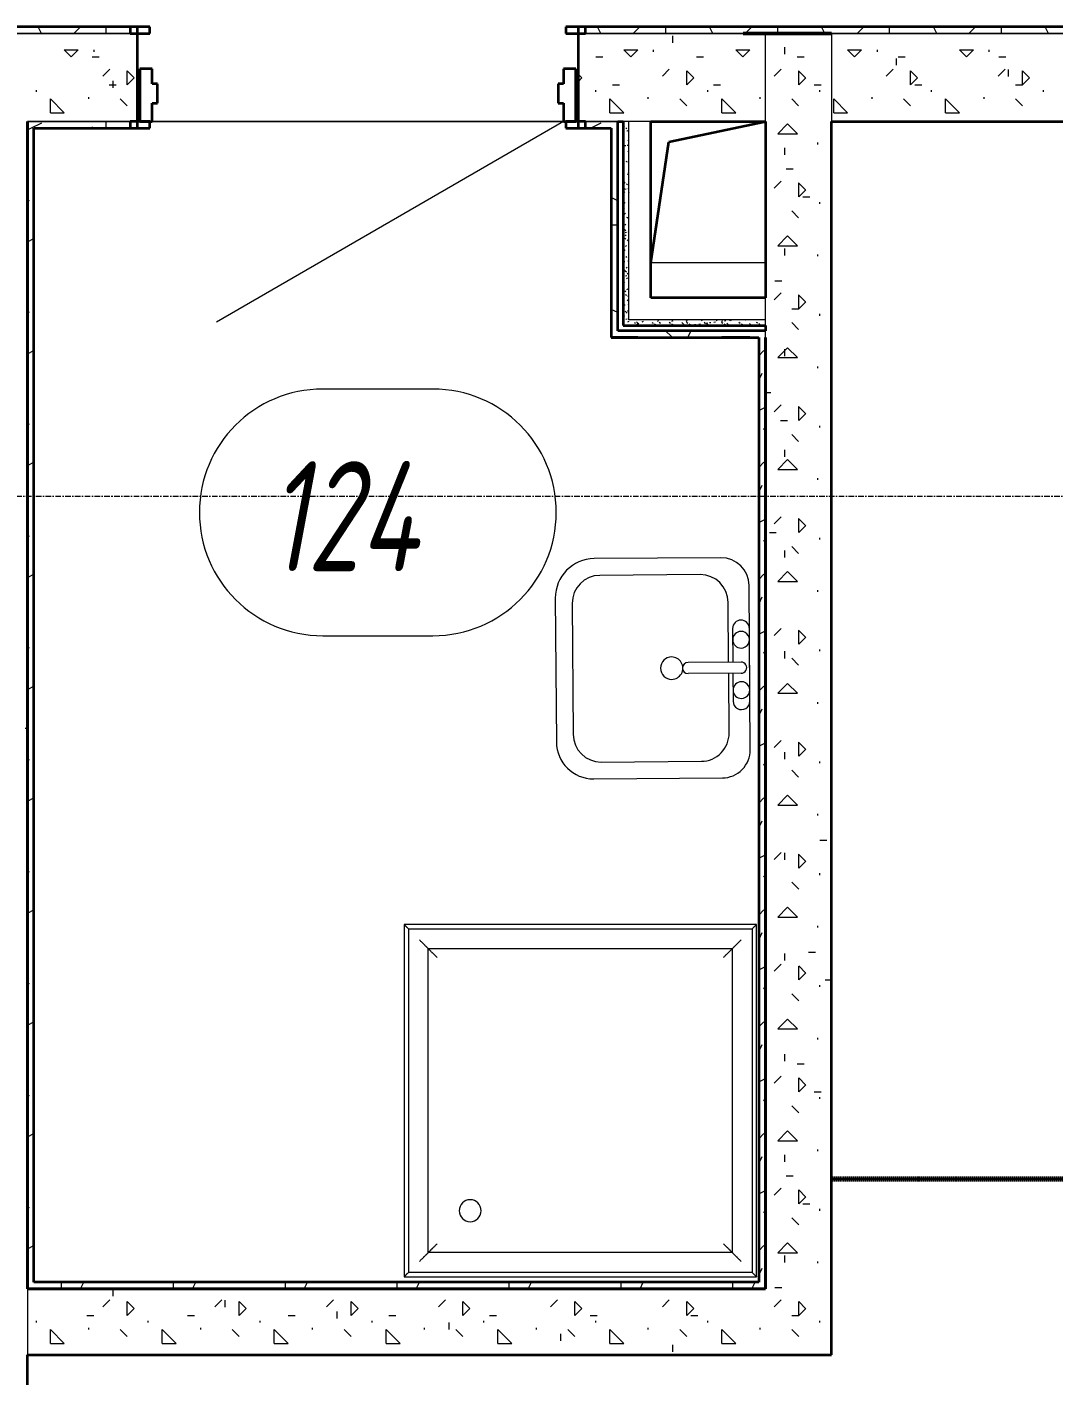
# Model space of a CAD drawing. Header units: millimetres. Extents: x -4948 to 42228, y -4856 to 69378.
# Drawn here: x 2233 to 4562, y 23297 to 26357 of the extents above; entities that cross this region are included whole.
import ezdxf

# ---------------------------------------------------------------- set-up
doc = ezdxf.new("R2010")
doc.units = ezdxf.units.MM
doc.linetypes.add('Линия сетки', pattern=[22.225, 12.7, -3.175, 3.175, -3.175])
doc.linetypes.add('Штрих 3 х 1_5 мм', pattern=[4.5, 3, -1.5])
for name, color, linetype, lineweight in [('A-AREA', 32, 'Continuous', 9), ('A-AREA-IDEN', 2, 'Continuous', 30), ('A-DETL', 90, 'Continuous', 9), ('A-DOOR', 31, 'Continuous', 13), ('A-DOOR-FRAM', 31, 'Continuous', 13), ('A-FLOR', 192, 'Continuous', 13), ('A-WALL', 113, 'Continuous', 13), ('A-WALL-PATT', 111, 'Continuous', 13), ('I-WALL', 2, 'Continuous', 13), ('P-SANR-FIXT', 6, 'Continuous', 9), ('S-GRID', 1, 'Continuous', 30)]:
    doc.layers.add(name, color=color, linetype=linetype, lineweight=lineweight)
doc.styles.add('ISOCPEUR_B_I', font='', dxfattribs={"width": 0.7, "height": 250})
doc.styles.get('ISOCPEUR_B_I').set_extended_font_data('ISOCPEUR', italic=True, bold=True)

# ---------------------------------------------------------------- blocks, each defined once
blk = doc.blocks.new('27ELB-RD-AR-0000-BIM_rvt-1-1 этаж отм_ _0_000 лотки')
at = {"layer": 'A-AREA', "color": 252, "linetype": 'Штрих 3 х 1_5 мм', "lineweight": 70}
blk.add_line((4058.9, 23742.1), (9708.9, 23742.1), dxfattribs=at)
blk.add_line((4058.9, 23742.1), (9708.9, 23742.1), dxfattribs=at)
at = {"layer": 'A-AREA-IDEN', "color": 252, "lineweight": 9}
for p, q in [((3154.3, 25535.1), (2904.3, 25535.1)), ((2904.3, 24975.1), (3154.3, 24975.1))]:
    blk.add_line(p, q, dxfattribs=at)
for centre, start, end in [((2904.3, 25255.1), 90, 270), ((3154.3, 25255.1), 270, 90)]:
    blk.add_arc(centre, 280, start, end, dxfattribs=at)
at = {"layer": 'A-DETL', "color": 252, "lineweight": 50}
blk.add_line((3858.9, 26342.1), (4058.9, 26342.1), dxfattribs=at)
at = {"layer": 'A-DETL', "color": 252, "lineweight": 35}
for p, q in [((3689.5, 26096.4), (3908.9, 26142.1)), ((3649.3, 25821.7), (3689.5, 26096.4)), ((4058.9, 23742.1), (9708.9, 23742.1))]:
    blk.add_line(p, q, dxfattribs=at)
at = {"layer": 'A-DOOR', "color": 252, "lineweight": 35}
for p, q in [((2511.9, 26142.1), (2466.9, 26142.1)), ((2466.9, 26142.1), (2466.9, 26127.1)), ((2511.9, 26127.1), (2511.9, 26142.1)), ((3500.9, 26142.1), (3455.9, 26142.1)), ((3455.9, 26142.1), (3455.9, 26127.1)), ((3500.9, 26127.1), (3500.9, 26142.1)), ((2466.9, 26127.1), (2511.9, 26127.1)), ((3455.9, 26127.1), (3500.9, 26127.1))]:
    blk.add_line(p, q, dxfattribs=at)
at = {"layer": 'A-DOOR', "color": 252, "lineweight": 18}
blk.add_line((3450.9, 26142.1), (2662.8, 25687.1), dxfattribs=at)
at = {"layer": 'A-DOOR-FRAM', "color": 252, "lineweight": 35}
for p, q in [((2511.9, 26357.1), (2466.9, 26357.1)), ((2466.9, 26357.1), (2466.9, 26342.1)), ((2511.9, 26342.1), (2511.9, 26357.1)), ((3455.9, 26357.1), (3455.9, 26342.1)), ((3500.9, 26357.1), (3455.9, 26357.1)), ((3500.9, 26342.1), (3500.9, 26357.1)), ((2466.9, 26342.1), (2511.9, 26342.1)), ((3455.9, 26342.1), (3500.9, 26342.1)), ((2516.9, 26262.1), (2488.9, 26262.1)), ((2488.9, 26262.1), (2488.9, 26142.1)), ((2516.9, 26228.1), (2516.9, 26262.1)), ((3478.9, 26262.1), (3450.9, 26262.1)), ((3450.9, 26262.1), (3450.9, 26228.1)), ((3478.9, 26142.1), (3478.9, 26262.1)), ((2528.9, 26228.1), (2516.9, 26228.1)), ((2528.9, 26184.1), (2528.9, 26228.1)), ((3450.9, 26228.1), (3438.9, 26228.1)), ((3438.9, 26228.1), (3438.9, 26184.1)), ((2516.9, 26142.1), (2516.9, 26184.1)), ((2516.9, 26184.1), (2528.9, 26184.1)), ((3438.9, 26184.1), (3450.9, 26184.1)), ((3450.9, 26184.1), (3450.9, 26142.1)), ((2488.9, 26142.1), (2516.9, 26142.1)), ((3450.9, 26142.1), (3478.9, 26142.1))]:
    blk.add_line(p, q, dxfattribs=at)
at = {"layer": 'A-FLOR', "color": 252, "lineweight": 9}
for p, q in [((3450.9, 26142.1), (2516.9, 26142.1)), ((2516.9, 26142.1), (3450.9, 26142.1))]:
    blk.add_line(p, q, dxfattribs=at)
at = {"layer": 'A-WALL', "color": 252, "lineweight": 9}
for p, q in [((2233.9, 26342.1), (1898.9, 26342.1)), ((1898.9, 26342.1), (2233.9, 26342.1)), ((2233.9, 26342.1), (2483.9, 26342.1)), ((2483.9, 26342.1), (2233.9, 26342.1)), ((3483.9, 26342.1), (3908.9, 26342.1)), ((3908.9, 26342.1), (3483.9, 26342.1)), ((3908.9, 26142.1), (3908.9, 26342.1)), ((4058.9, 26342.1), (7508.9, 26342.1)), ((7508.9, 26342.1), (4058.9, 26342.1)), ((4058.9, 26342.1), (4058.9, 26142.1)), ((2483.9, 26142.1), (2233.9, 26142.1)), ((2233.9, 26142.1), (2483.9, 26142.1)), ((3573.9, 26142.1), (3483.9, 26142.1)), ((3483.9, 26142.1), (3573.9, 26142.1)), ((3598.9, 26142.1), (3586.4, 26142.1)), ((3598.9, 25742.1), (3598.9, 26142.1)), ((3648.9, 26142.1), (3598.9, 26142.1)), ((3598.9, 25692.1), (3598.9, 25742.1)), ((3908.9, 25692.1), (3908.9, 25742.1)), ((3908.9, 25692.1), (3598.9, 25692.1)), ((3908.9, 25679.6), (3908.9, 25692.1)), ((3908.9, 25652.1), (3908.9, 25667.1)), ((2233.9, 23492.1), (2233.9, 23342.1))]:
    blk.add_line(p, q, dxfattribs=at)
at = {"layer": 'A-WALL-PATT', "color": 252, "linetype": 'Continuous', "lineweight": 9}
for p, q in [((2265.8, 26342.1), (2258.3, 26357.1)), ((2339.1, 26342.1), (2354.1, 26357.1)), ((2413, 26342.1), (2413, 26357.1)), ((3535.8, 26342.1), (3528.3, 26357.1)), ((3609.1, 26342.1), (3624.1, 26357.1)), ((3683, 26342.1), (3683, 26357.1)), ((3789.8, 26342.1), (3782.3, 26357.1)), ((3863.1, 26342.1), (3878.1, 26357.1)), ((3937, 26342.1), (3937, 26357.1)), ((4043.8, 26342.1), (4036.3, 26357.1)), ((4117.1, 26342.1), (4132.1, 26357.1)), ((4191, 26342.1), (4191, 26357.1)), ((4297.8, 26342.1), (4290.3, 26357.1)), ((4371.1, 26342.1), (4386.1, 26357.1)), ((4445, 26342.1), (4445, 26357.1)), ((4551.8, 26342.1), (4544.3, 26357.1)), ((3698.9, 26320.8), (3698.9, 26336.6)), ((2317.7, 26304.9), (2349.5, 26304.9)), ((2333.6, 26289.1), (2317.7, 26304.9)), ((2333.6, 26289), (2349.5, 26304.9)), ((2385.2, 26300.9), (2385.2, 26304.9)), ((3587.7, 26304.9), (3619.5, 26304.9)), ((3603.5, 26289.1), (3587.7, 26304.9)), ((3603.6, 26289), (3619.5, 26304.9)), ((3655.2, 26300.9), (3655.2, 26304.9)), ((3841.7, 26304.9), (3873.5, 26304.9)), ((3857.5, 26289.1), (3841.7, 26304.9)), ((3857.6, 26289), (3873.5, 26304.9)), ((3909.2, 26300.9), (3909.2, 26304.9)), ((3952.9, 26295.3), (3952.9, 26311.2)), ((4095.7, 26304.9), (4127.5, 26304.9)), ((4111.5, 26289.1), (4095.7, 26304.9)), ((4111.6, 26289), (4127.5, 26304.9)), ((4163.2, 26300.9), (4163.2, 26304.9)), ((4349.7, 26304.9), (4381.5, 26304.9)), ((4365.5, 26289.1), (4349.7, 26304.9)), ((4365.6, 26289), (4381.5, 26304.9)), ((4417.2, 26300.9), (4417.2, 26304.9)), ((2381.2, 26289), (2397.1, 26289)), ((2405.1, 26245.3), (2420.9, 26261.2)), ((3524.2, 26289), (3540.1, 26289)), ((3675.1, 26245.3), (3690.9, 26261.2)), ((3752.8, 26289), (3768.7, 26289)), ((3929.1, 26245.3), (3944.9, 26261.2)), ((3981.5, 26289), (3997.3, 26289)), ((4183.1, 26245.3), (4198.9, 26261.2)), ((4206.9, 26270), (4206.9, 26285.8)), ((4210.1, 26289), (4225.9, 26289)), ((4437.1, 26245.3), (4452.9, 26261.2)), ((4438.7, 26289), (4454.5, 26289)), ((4460.9, 26244.5), (4460.9, 26260.4)), ((2428.9, 26219.2), (2428.9, 26235)), ((2476.4, 26241.4), (2460.6, 26257.3)), ((2460.6, 26225.5), (2460.6, 26257.2)), ((2460.6, 26225.5), (2476.5, 26241.4)), ((3492.4, 26241.4), (3483.9, 26250)), ((3483.9, 26232.7), (3492.5, 26241.4)), ((3746.4, 26241.4), (3730.5, 26257.3)), ((3730.6, 26225.5), (3730.6, 26257.2)), ((3730.6, 26225.5), (3746.5, 26241.4)), ((4000.4, 26241.4), (3984.5, 26257.3)), ((3984.6, 26225.5), (3984.6, 26257.2)), ((3984.6, 26225.5), (4000.5, 26241.4)), ((4254.4, 26241.4), (4238.5, 26257.3)), ((4238.6, 26225.5), (4238.6, 26257.2)), ((4238.6, 26225.5), (4254.5, 26241.4)), ((4508.4, 26241.4), (4492.5, 26257.3)), ((4492.6, 26225.5), (4492.6, 26257.2)), ((4492.6, 26225.5), (4508.5, 26241.4)), ((2254.3, 26209.6), (2254.3, 26213.6)), ((2419.3, 26225.5), (2435.2, 26225.5)), ((3524.2, 26209.6), (3524.2, 26213.6)), ((3562.3, 26225.5), (3578.2, 26225.5)), ((3778.3, 26209.6), (3778.3, 26213.6)), ((3790.9, 26225.5), (3806.8, 26225.5)), ((4019.6, 26225.5), (4035.4, 26225.5)), ((4032.3, 26209.6), (4032.3, 26213.6)), ((4248.1, 26225.5), (4264, 26225.5)), ((4286.3, 26209.6), (4286.3, 26213.6)), ((4476.7, 26225.5), (4492.6, 26225.5)), ((4540.3, 26209.6), (4540.3, 26213.6)), ((2286, 26162), (2286, 26193.8)), ((2317.7, 26162), (2286, 26193.7)), ((2373.3, 26193.8), (2373.3, 26197.7)), ((2460.6, 26177.9), (2444.7, 26193.8)), ((3556, 26162), (3556, 26193.8)), ((3587.7, 26162), (3556, 26193.7)), ((3643.3, 26193.8), (3643.3, 26197.7)), ((3730.5, 26177.9), (3714.7, 26193.8)), ((3810, 26162), (3810, 26193.8)), ((3841.7, 26162), (3810, 26193.7)), ((3897.3, 26193.8), (3897.3, 26197.7)), ((3984.5, 26177.9), (3968.7, 26193.8)), ((4064, 26162), (4064, 26193.8)), ((4095.7, 26162), (4064, 26193.7)), ((4151.3, 26193.8), (4151.3, 26197.7)), ((4238.5, 26177.9), (4222.7, 26193.8)), ((4318, 26162), (4318, 26193.8)), ((4349.7, 26162), (4318, 26193.7)), ((4405.3, 26193.8), (4405.3, 26197.7)), ((4492.5, 26177.9), (4476.7, 26193.8)), ((2241.7, 26127.1), (2266.5, 26139.5)), ((2286, 26162), (2317.7, 26162)), ((2413, 26127.1), (2413, 26142.1)), ((3511.7, 26127.1), (3536.5, 26139.5)), ((3556, 26162), (3587.7, 26162)), ((3810, 26162), (3841.7, 26162)), ((3937, 26114.4), (3959.4, 26136.8)), ((3981.9, 26114.4), (3959.4, 26136.8)), ((4064, 26162), (4095.7, 26162)), ((4318, 26162), (4349.7, 26162)), ((2233.9, 26123.2), (2241.7, 26127.1)), ((2378.1, 26127.1), (2381.7, 26130.7)), ((3586.4, 26120.4), (3587.2, 26120.5)), ((3586.6, 26131.9), (3589.5, 26130.1)), ((3592, 26128.4), (3594.8, 26126.6)), ((3594.2, 26121.4), (3597.5, 26121.8)), ((3595.7, 26122.1), (3598.1, 26119.9)), ((3598.1, 26119.9), (3598.1, 26119.9)), ((3598.1, 26119.9), (3598.9, 26119.2)), ((3937, 26114.4), (3981.9, 26114.4)), ((3586.4, 26084.5), (3588.4, 26082.7)), ((3586.4, 26080.6), (3586.8, 26081)), ((3588.5, 26087.8), (3591.9, 26088.2)), ((3595.5, 26088.7), (3598.9, 26089.1)), ((3596.9, 26100.1), (3598.9, 26098.8)), ((3952.9, 26066.7), (3952.9, 26082.6)), ((4028.3, 26090.6), (4028.3, 26094.5)), ((2233.9, 26060.4), (2235.2, 26060.4)), ((3586.4, 26055.6), (3587.6, 26056.5)), ((3586.4, 26054.6), (3586.7, 26054.6)), ((3592.2, 26052.5), (3595.1, 26050.7)), ((3597, 26074.8), (3598.9, 26073.1)), ((3909.2, 26046.9), (3909.2, 26050.9)), ((3586.4, 26038.4), (3587.3, 26037.5)), ((3586.4, 26030.5), (3588.4, 26032.1)), ((3586.4, 26021.7), (3588.1, 26021.9)), ((3595.1, 26022.9), (3598.4, 26023.3)), ((3597.5, 26028.2), (3598.9, 26027)), ((3956.1, 26035), (3971.9, 26035)), ((3586.4, 25992.3), (3587.7, 25991.1)), ((3586.6, 26005.5), (3589.2, 26007.6)), ((3587.7, 25991.1), (3587.7, 25991.1)), ((3587.7, 25991.1), (3590.1, 25988.8)), ((3588.1, 26004.6), (3590.9, 26002.8)), ((3589.5, 25989.2), (3592.8, 25989.7)), ((3593.5, 26001.2), (3596.3, 25999.4)), ((3596.5, 25990.2), (3598.9, 25990.5)), ((3929.1, 25991.3), (3944.9, 26007.2)), ((4000.4, 25987.4), (3984.5, 26003.3)), ((3984.6, 25971.5), (3984.6, 26003.2)), ((3984.6, 25971.5), (4000.5, 25987.4)), ((2233.9, 25956.1), (2238.2, 25964.8)), ((3573.9, 25962.5), (3558.9, 25970)), ((3586.4, 25955.9), (3587.7, 25956.1)), ((3587.4, 25981.1), (3590, 25983.1)), ((3588.2, 25956.6), (3590.8, 25958.6)), ((3598.4, 25972.8), (3598.9, 25972.5)), ((3598.7, 25981), (3598.9, 25980.8)), ((3994.1, 25971.5), (4010, 25971.5)), ((4032.3, 25955.6), (4032.3, 25959.6)), ((3586.4, 25923.1), (3589, 25923.4)), ((3586.6, 25946), (3589, 25943.7)), ((3589, 25932.1), (3591.6, 25934.2)), ((3593.7, 25925.2), (3596.5, 25923.4)), ((3596, 25924.3), (3598.9, 25924.7)), ((3984.5, 25923.9), (3968.7, 25939.8)), ((3558.9, 25908), (3573.9, 25908)), ((3586.4, 25904.6), (3587.5, 25903.9)), ((3587.1, 25899.4), (3589.4, 25897.2)), ((3589.4, 25897.2), (3589.4, 25897.2)), ((3589.4, 25897.2), (3591.9, 25895)), ((3589.8, 25907.7), (3592.4, 25909.7)), ((2233.9, 25869.2), (2248.9, 25876.7)), ((3589.6, 25877.3), (3592.4, 25875.5)), ((3590.4, 25890.7), (3593.7, 25891.2)), ((3590.6, 25883.2), (3593.2, 25885.2)), ((3594.9, 25873.9), (3597.8, 25872.1)), ((3597.4, 25891.6), (3598.9, 25891.8)), ((3937, 25860.4), (3959.4, 25882.8)), ((3981.9, 25860.4), (3959.4, 25882.8)), ((3586.4, 25857.3), (3588.6, 25857.6)), ((3588.3, 25852.1), (3590.8, 25849.8)), ((3591.4, 25858.7), (3594, 25860.8)), ((3592.2, 25834.3), (3594.8, 25836.3)), ((3937, 25860.4), (3981.9, 25860.4)), ((3952.9, 25838.1), (3952.9, 25854)), ((4028.3, 25836.6), (4028.3, 25840.5)), ((2233.9, 25806.4), (2235.2, 25806.4)), ((3586.4, 25828.8), (3587.8, 25827.9)), ((3586.7, 25824.5), (3590, 25824.9)), ((3588.8, 25805.5), (3591.1, 25803.4)), ((3591.1, 25803.4), (3591.1, 25803.4)), ((3591.1, 25803.4), (3593.6, 25801.1)), ((3593, 25809.8), (3595.6, 25811.8)), ((3597, 25825.8), (3598.9, 25826.1)), ((3586.4, 25778.3), (3589, 25776.6)), ((3591.4, 25792.2), (3594.7, 25792.6)), ((3593.8, 25785.3), (3596.4, 25787.4)), ((3595.2, 25797.9), (3598, 25796.1)), ((3598.4, 25793.1), (3598.9, 25793.2)), ((3909.2, 25792.9), (3909.2, 25796.9)), ((3930.6, 25781), (3946.5, 25781)), ((3586.4, 25758.7), (3589.5, 25759.1)), ((3590, 25758.3), (3592.5, 25756)), ((3591.1, 25750), (3593.9, 25748.2)), ((3594.6, 25760.8), (3597.2, 25762.9)), ((3596.4, 25746.6), (3598.9, 25745)), ((3929.1, 25737.3), (3944.9, 25753.2)), ((4000.4, 25733.4), (3984.5, 25749.3)), ((3984.6, 25717.5), (3984.6, 25749.2)), ((2233.9, 25702.1), (2238.2, 25710.8)), ((3573.9, 25708.5), (3558.9, 25716)), ((3587.6, 25725.9), (3590.9, 25726.4)), ((3590.5, 25711.7), (3592.9, 25709.5)), ((3592.9, 25709.5), (3592.9, 25709.5)), ((3592.9, 25709.5), (3595.4, 25707.3)), ((3595.4, 25736.4), (3598, 25738.4)), ((3596.2, 25711.9), (3598.8, 25713.9)), ((3597.9, 25727.3), (3598.9, 25727.4)), ((3968.8, 25717.5), (3984.6, 25717.5)), ((3984.6, 25717.5), (4000.5, 25733.4)), ((3586.4, 25702.4), (3589.2, 25700.6)), ((3592.3, 25693.7), (3595.6, 25694.1)), ((3597, 25687.4), (3599.6, 25689.5)), ((3611.6, 25686.4), (3614.4, 25684.6)), ((3616.6, 25687.8), (3618.9, 25685.7)), ((3616.9, 25683), (3619.8, 25681.2)), ((3618.9, 25685.7), (3618.9, 25685.7)), ((3618.9, 25685.7), (3621.4, 25683.4)), ((3629.5, 25687.3), (3632.1, 25689.3)), ((3651.1, 25686.5), (3654, 25684.7)), ((3656.5, 25683.1), (3659.3, 25681.3)), ((3663.8, 25688.5), (3666.4, 25690.5)), ((3668.1, 25686.7), (3670.6, 25684.4)), ((3690.7, 25686.6), (3693.5, 25684.8)), ((3696, 25683.1), (3698.9, 25681.3)), ((3697, 25688.9), (3699.7, 25691)), ((3719, 25686.3), (3721.3, 25684.1)), ((3721.3, 25684.1), (3721.3, 25684.1)), ((3721.3, 25684.1), (3723.8, 25681.8)), ((3729.5, 25688.8), (3732.1, 25690.8)), ((3730.2, 25686.6), (3733.1, 25684.8)), ((3735.6, 25683.2), (3738.4, 25681.4)), ((3740.8, 25680.3), (3744.1, 25680.8)), ((3747.8, 25681.3), (3751.1, 25681.7)), ((3758.1, 25682.6), (3761.4, 25683.1)), ((3763.8, 25690), (3766.4, 25692.1)), ((3769.8, 25686.7), (3772.6, 25684.9)), ((3770.5, 25685.1), (3773, 25682.9)), ((3774.9, 25684.8), (3778.3, 25685.3)), ((3775.1, 25683.3), (3778, 25681.5)), ((3781.9, 25685.8), (3785.3, 25686.2)), ((3792.3, 25687.1), (3795.6, 25687.6)), ((3797, 25690.4), (3799.2, 25692.1)), ((3809.1, 25689.3), (3812.5, 25689.8)), ((3809.3, 25686.8), (3812.2, 25685)), ((3814.7, 25683.4), (3817.5, 25681.6)), ((3815.6, 25679.6), (3816.9, 25680.6)), ((3816.1, 25690.3), (3819.5, 25690.7)), ((3821.3, 25684.7), (3823.7, 25682.6)), ((3823.7, 25682.6), (3823.7, 25682.6)), ((3823.7, 25682.6), (3826.2, 25680.3)), ((3826.5, 25691.6), (3829.8, 25692.1)), ((3829.5, 25690.3), (3831.9, 25692.1)), ((3848.3, 25679.6), (3850.1, 25681)), ((3848.9, 25686.8), (3851.7, 25685)), ((3854.2, 25683.4), (3857.1, 25681.6)), ((3863.6, 25692.1), (3864.3, 25691.4)), ((3863.8, 25691.5), (3864.6, 25692.1)), ((3872.9, 25683.6), (3875.4, 25681.3)), ((3881, 25679.6), (3882.6, 25680.8)), ((3888.4, 25686.9), (3891.3, 25685.1)), ((3893.8, 25683.5), (3896.6, 25681.7)), ((3897.1, 25691.9), (3897.3, 25692.1)), ((3984.5, 25669.9), (3968.7, 25685.8)), ((4032.3, 25701.6), (4032.3, 25705.6)), ((3558.9, 25654), (3573.9, 25654)), ((3573.9, 25654), (3619.5, 25654)), ((3695.7, 25654), (3682.6, 25667.1)), ((3733.8, 25654), (3740.3, 25667.1)), ((3810, 25654), (3873.5, 25654)), ((2233.9, 25615.2), (2248.9, 25622.7)), ((3893.9, 25610.8), (3905.7, 25622.7)), ((3937, 25606.4), (3959.4, 25628.8)), ((3952.9, 25609.5), (3952.9, 25625.4)), ((3981.9, 25606.4), (3959.4, 25628.8)), ((3937, 25606.4), (3981.9, 25606.4)), ((4028.3, 25582.6), (4028.3, 25586.5)), ((3893.9, 25555), (3901.9, 25571.1)), ((2233.9, 25552.4), (2235.2, 25552.4)), ((3908.9, 25527), (3921.1, 25527)), ((3909.2, 25538.9), (3909.2, 25542.9)), ((3929.1, 25483.3), (3944.9, 25499.2)), ((4000.4, 25479.4), (3984.5, 25495.3)), ((3984.6, 25463.5), (3984.6, 25495.2)), ((3893.9, 25486.3), (3908.9, 25493.8)), ((3943.3, 25463.5), (3959.2, 25463.5)), ((3984.6, 25463.5), (4000.5, 25479.4)), ((2233.9, 25448.1), (2238.2, 25456.8)), ((3908.9, 25440.8), (3904.8, 25444.9)), ((4032.3, 25447.6), (4032.3, 25451.6)), ((3984.5, 25415.9), (3968.7, 25431.8)), ((3937, 25352.4), (3959.4, 25374.8)), ((3952.9, 25380.9), (3952.9, 25396.8)), ((3981.9, 25352.4), (3959.4, 25374.8)), ((2233.9, 25361.2), (2248.9, 25368.7)), ((3893.9, 25356.8), (3905.7, 25368.7)), ((3937, 25352.4), (3981.9, 25352.4)), ((3893.9, 25301), (3901.9, 25317.1)), ((4028.3, 25328.6), (4028.3, 25332.5)), ((2233.9, 25298.4), (2235.2, 25298.4)), ((3909.2, 25284.9), (3909.2, 25288.9)), ((3893.9, 25232.3), (3908.9, 25239.8)), ((3929.1, 25229.3), (3944.9, 25245.2)), ((4000.4, 25225.4), (3984.5, 25241.3)), ((3984.6, 25209.5), (3984.6, 25241.2)), ((3984.6, 25209.5), (4000.5, 25225.4)), ((2233.9, 25194.1), (2238.2, 25202.8)), ((3908.9, 25186.8), (3904.8, 25190.9)), ((3918, 25209.5), (3933.8, 25209.5)), ((4032.3, 25193.6), (4032.3, 25197.6)), ((3952.9, 25152.3), (3952.9, 25168.2)), ((3984.5, 25161.9), (3968.7, 25177.8)), ((2233.9, 25107.2), (2248.9, 25114.7)), ((3893.9, 25102.8), (3905.7, 25114.7)), ((3937, 25098.4), (3959.4, 25120.8)), ((3937, 25098.4), (3981.9, 25098.4)), ((3981.9, 25098.4), (3959.4, 25120.8)), ((4028.3, 25074.6), (4028.3, 25078.5)), ((2233.9, 25044.4), (2235.2, 25044.4)), ((3893.9, 25047), (3901.9, 25063.1)), ((3909.2, 25030.9), (3909.2, 25034.9)), ((3893.9, 24978.3), (3908.9, 24985.8)), ((3929.1, 24975.3), (3944.9, 24991.2)), ((4000.4, 24971.4), (3984.5, 24987.3)), ((3984.6, 24955.5), (3984.6, 24987.2)), ((2233.9, 24940.1), (2238.2, 24948.8)), ((3984.6, 24955.5), (4000.5, 24971.4)), ((4032.3, 24939.6), (4032.3, 24943.6)), ((3908.9, 24932.8), (3904.8, 24936.9)), ((3952.9, 24923.7), (3952.9, 24939.6)), ((3984.5, 24907.9), (3968.7, 24923.8)), ((2233.9, 24853.2), (2248.9, 24860.7)), ((3893.9, 24848.8), (3905.7, 24860.7)), ((3937, 24844.4), (3959.4, 24866.8)), ((3981.9, 24844.4), (3959.4, 24866.8)), ((3937, 24844.4), (3981.9, 24844.4)), ((4028.3, 24820.6), (4028.3, 24824.5)), ((2233.9, 24790.4), (2235.2, 24790.4)), ((3893.9, 24793), (3901.9, 24809.1)), ((2228.9, 24765), (2233.9, 24765)), ((3909.2, 24776.9), (3909.2, 24780.9)), ((4057.6, 24765), (4058.9, 24765)), ((3893.9, 24724.3), (3908.9, 24731.8)), ((3929.1, 24721.3), (3944.9, 24737.2)), ((4000.4, 24717.4), (3984.5, 24733.3)), ((3984.6, 24701.5), (3984.6, 24733.2)), ((3952.9, 24695.1), (3952.9, 24711)), ((3984.6, 24701.5), (4000.5, 24717.4)), ((2233.9, 24686.1), (2238.2, 24694.8)), ((3908.9, 24678.8), (3904.8, 24682.9)), ((3984.5, 24653.9), (3968.7, 24669.8)), ((4032.3, 24685.6), (4032.3, 24689.6)), ((2233.9, 24599.2), (2248.9, 24606.7)), ((3893.9, 24594.8), (3905.7, 24606.7)), ((3937, 24590.4), (3959.4, 24612.8)), ((3981.9, 24590.4), (3959.4, 24612.8)), ((3937, 24590.4), (3981.9, 24590.4)), ((3893.9, 24539), (3901.9, 24555.1)), ((4028.3, 24566.6), (4028.3, 24570.5)), ((2233.9, 24536.4), (2235.2, 24536.4)), ((3909.2, 24522.9), (3909.2, 24526.9)), ((4032.3, 24511), (4048.1, 24511)), ((3893.9, 24470.3), (3908.9, 24477.8)), ((3929.1, 24467.3), (3944.9, 24483.2)), ((3952.9, 24466.5), (3952.9, 24482.4)), ((4000.4, 24463.4), (3984.5, 24479.3)), ((3984.6, 24447.5), (3984.6, 24479.2)), ((3984.6, 24447.5), (4000.5, 24463.4)), ((2233.9, 24432.1), (2238.2, 24440.8)), ((3908.9, 24424.8), (3904.8, 24428.9)), ((4032.3, 24431.6), (4032.3, 24435.6)), ((3984.6, 24399.9), (3968.7, 24415.8)), ((2233.9, 24345.2), (2248.9, 24352.7)), ((3893.9, 24340.8), (3905.7, 24352.7)), ((3937, 24336.4), (3959.4, 24358.8)), ((3937, 24336.4), (3981.9, 24336.4)), ((3981.9, 24336.4), (3959.4, 24358.8)), ((3893.9, 24285), (3901.9, 24301.1)), ((4028.3, 24312.6), (4028.3, 24316.5)), ((2233.9, 24282.4), (2235.2, 24282.4)), ((3909.2, 24268.9), (3909.2, 24272.9)), ((3952.9, 24237.9), (3952.9, 24253.8)), ((4006.8, 24257), (4022.7, 24257)), ((3893.9, 24216.3), (3908.9, 24223.8)), ((3929.1, 24213.3), (3944.9, 24229.2)), ((4000.4, 24209.4), (3984.6, 24225.3)), ((3984.6, 24193.5), (3984.6, 24225.2)), ((3984.6, 24193.5), (4000.5, 24209.4)), ((2233.9, 24178.1), (2238.2, 24186.8)), ((4032.3, 24177.6), (4032.3, 24181.6)), ((4045, 24193.5), (4058.9, 24193.5)), ((3908.9, 24170.8), (3904.8, 24174.9)), ((3984.6, 24145.9), (3968.7, 24161.8)), ((2233.9, 24091.2), (2248.9, 24098.7)), ((3893.9, 24086.8), (3905.7, 24098.7)), ((3937, 24082.4), (3959.4, 24104.8)), ((3981.9, 24082.4), (3959.4, 24104.8)), ((3937, 24082.4), (3981.9, 24082.4)), ((4028.3, 24058.6), (4028.3, 24062.5)), ((2233.9, 24028.4), (2235.2, 24028.4)), ((3893.9, 24031), (3901.9, 24047.1)), ((3952.9, 24009.3), (3952.9, 24025.2)), ((3909.2, 24014.9), (3909.2, 24018.9)), ((3981.5, 24003), (3997.3, 24003)), ((3893.9, 23962.3), (3908.9, 23969.8)), ((3929.1, 23959.3), (3944.9, 23975.2)), ((4000.4, 23955.4), (3984.6, 23971.3)), ((3984.6, 23939.5), (3984.6, 23971.2)), ((3984.6, 23939.5), (4000.5, 23955.4)), ((4019.6, 23939.5), (4035.4, 23939.5)), ((2233.9, 23924.1), (2238.2, 23932.8)), ((3908.9, 23916.8), (3904.8, 23920.9)), ((3984.6, 23891.9), (3968.7, 23907.8)), ((4032.3, 23923.6), (4032.3, 23927.6)), ((2233.9, 23837.2), (2248.9, 23844.7)), ((3893.9, 23832.8), (3905.7, 23844.7)), ((3937, 23828.4), (3959.4, 23850.8)), ((3981.9, 23828.4), (3959.4, 23850.8)), ((3937, 23828.4), (3981.9, 23828.4)), ((3893.9, 23777), (3901.9, 23793.1)), ((3952.9, 23780.8), (3952.9, 23796.6)), ((4028.3, 23804.6), (4028.3, 23808.5)), ((2233.9, 23774.4), (2235.2, 23774.4)), ((3909.2, 23760.9), (3909.2, 23764.9)), ((3929.1, 23705.3), (3944.9, 23721.2)), ((3956.1, 23749), (3971.9, 23749)), ((3893.9, 23708.3), (3908.9, 23715.8)), ((4000.4, 23701.4), (3984.6, 23717.3)), ((3984.6, 23685.5), (3984.6, 23717.2)), ((3984.6, 23685.5), (4000.5, 23701.4)), ((2233.9, 23670.1), (2238.2, 23678.8)), ((3908.9, 23662.8), (3904.8, 23666.9)), ((3994.1, 23685.5), (4010, 23685.5)), ((4032.3, 23669.6), (4032.3, 23673.6)), ((3984.6, 23637.9), (3968.7, 23653.8)), ((3937, 23574.4), (3959.4, 23596.8)), ((3981.9, 23574.4), (3959.4, 23596.8)), ((2233.9, 23583.2), (2248.9, 23590.7)), ((3893.9, 23578.8), (3905.7, 23590.7)), ((3937, 23574.4), (3981.9, 23574.4)), ((3952.9, 23552.2), (3952.9, 23568)), ((3893.9, 23523), (3901.9, 23539.1)), ((4028.3, 23550.6), (4028.3, 23554.5)), ((2233.9, 23520.4), (2235.2, 23520.4)), ((2311.4, 23492.1), (2311.4, 23507.1)), ((2354.4, 23492.1), (2361.9, 23507.1)), ((2565.4, 23492.1), (2565.4, 23507.1)), ((2608.4, 23492.1), (2615.9, 23507.1)), ((2819.4, 23492.1), (2819.4, 23507.1)), ((2862.4, 23492.1), (2869.9, 23507.1)), ((3073.4, 23492.1), (3073.4, 23507.1)), ((3116.4, 23492.1), (3123.9, 23507.1)), ((3327.4, 23492.1), (3327.4, 23507.1)), ((3370.4, 23492.1), (3377.9, 23507.1)), ((3581.4, 23492.1), (3581.4, 23507.1)), ((3624.4, 23492.1), (3631.9, 23507.1)), ((3835.4, 23492.1), (3835.4, 23507.1)), ((3878.4, 23492.1), (3885.9, 23507.1)), ((3909.2, 23506.9), (3909.2, 23510.9)), ((2428.9, 23476), (2428.9, 23491.8)), ((3930.6, 23495), (3946.5, 23495)), ((2405.1, 23451.3), (2420.9, 23467.2)), ((2476.4, 23447.4), (2460.6, 23463.3)), ((2460.6, 23431.5), (2460.6, 23463.2)), ((2460.6, 23431.5), (2476.5, 23447.4)), ((2659.1, 23451.3), (2674.9, 23467.2)), ((2682.9, 23450.5), (2682.9, 23466.4)), ((2730.4, 23447.4), (2714.6, 23463.3)), ((2714.6, 23431.5), (2714.6, 23463.2)), ((2714.6, 23431.5), (2730.5, 23447.4)), ((2913.1, 23451.3), (2928.9, 23467.2)), ((2984.4, 23447.4), (2968.6, 23463.3)), ((2968.6, 23431.5), (2968.6, 23463.2)), ((2968.6, 23431.5), (2984.5, 23447.4)), ((3167.1, 23451.3), (3182.9, 23467.2)), ((3238.4, 23447.4), (3222.6, 23463.3)), ((3222.6, 23431.5), (3222.6, 23463.2)), ((3222.6, 23431.5), (3238.5, 23447.4)), ((3421.1, 23451.3), (3436.9, 23467.2)), ((3492.4, 23447.4), (3476.6, 23463.3)), ((3476.6, 23431.5), (3476.6, 23463.2)), ((3476.6, 23431.5), (3492.5, 23447.4)), ((3675.1, 23451.3), (3690.9, 23467.2)), ((3746.4, 23447.4), (3730.6, 23463.3)), ((3730.6, 23431.5), (3730.6, 23463.2)), ((3730.6, 23431.5), (3746.5, 23447.4)), ((3929.1, 23451.3), (3944.9, 23467.2)), ((4000.4, 23447.4), (3984.6, 23463.3)), ((3984.6, 23431.5), (3984.6, 23463.2)), ((3984.6, 23431.5), (4000.5, 23447.4)), ((2254.3, 23415.6), (2254.3, 23419.6)), ((2368.5, 23431.5), (2384.4, 23431.5)), ((2508.3, 23415.6), (2508.3, 23419.6)), ((2597.1, 23431.5), (2613, 23431.5)), ((2762.3, 23415.6), (2762.3, 23419.6)), ((2825.7, 23431.5), (2841.6, 23431.5)), ((2936.9, 23425.2), (2936.9, 23441)), ((3016.3, 23415.6), (3016.3, 23419.6)), ((3054.3, 23431.5), (3070.2, 23431.5)), ((3190.9, 23399.8), (3190.9, 23415.6)), ((3270.3, 23415.6), (3270.3, 23419.6)), ((3282.9, 23431.5), (3298.8, 23431.5)), ((3511.5, 23431.5), (3527.4, 23431.5)), ((3524.2, 23415.6), (3524.2, 23419.6)), ((3740.1, 23431.5), (3756, 23431.5)), ((3778.3, 23415.6), (3778.3, 23419.6)), ((3968.8, 23431.5), (3984.6, 23431.5)), ((4032.3, 23415.6), (4032.3, 23419.6)), ((2286, 23368), (2286, 23399.8)), ((2317.7, 23368), (2286, 23399.7)), ((2373.3, 23399.8), (2373.3, 23403.7)), ((2460.6, 23383.9), (2444.7, 23399.8)), ((2540, 23368), (2540, 23399.8)), ((2571.7, 23368), (2540, 23399.7)), ((2627.3, 23399.8), (2627.3, 23403.7)), ((2714.6, 23383.9), (2698.7, 23399.8)), ((2794, 23368), (2794, 23399.8)), ((2825.7, 23368), (2794, 23399.7)), ((2881.3, 23399.8), (2881.3, 23403.7)), ((2968.6, 23383.9), (2952.7, 23399.8)), ((3048, 23368), (3048, 23399.8)), ((3079.7, 23368), (3048, 23399.7)), ((3135.3, 23399.8), (3135.3, 23403.7)), ((3222.6, 23383.9), (3206.7, 23399.8)), ((3302, 23368), (3302, 23399.8)), ((3333.7, 23368), (3302, 23399.7)), ((3389.3, 23399.8), (3389.3, 23403.7)), ((3444.9, 23374.3), (3444.9, 23390.2)), ((3476.6, 23383.9), (3460.7, 23399.8)), ((3556, 23368), (3556, 23399.8)), ((3587.7, 23368), (3556, 23399.7)), ((3643.3, 23399.8), (3643.3, 23403.7)), ((3730.6, 23383.9), (3714.7, 23399.8)), ((3810, 23368), (3810, 23399.8)), ((3841.7, 23368), (3810, 23399.7)), ((3897.3, 23399.8), (3897.3, 23403.7)), ((3984.6, 23383.9), (3968.7, 23399.8)), ((2286, 23368), (2317.7, 23368)), ((2540, 23368), (2571.7, 23368)), ((2794, 23368), (2825.7, 23368)), ((3048, 23368), (3079.7, 23368)), ((3302, 23368), (3333.7, 23368)), ((3556, 23368), (3587.7, 23368)), ((3698.9, 23349), (3698.9, 23364.8)), ((3810, 23368), (3841.7, 23368)), ((2434.7, 23342.1), (2435.4, 23342.8)), ((2436.2, 23342.1), (2435.4, 23342.8)), ((2688.7, 23342.1), (2689.4, 23342.8)), ((2690.2, 23342.1), (2689.4, 23342.8)), ((2942.7, 23342.1), (2943.4, 23342.8)), ((2944.2, 23342.1), (2943.4, 23342.8)), ((3196.7, 23342.1), (3197.4, 23342.8)), ((3198.2, 23342.1), (3197.4, 23342.8)), ((3450.7, 23342.1), (3451.4, 23342.8)), ((3452.2, 23342.1), (3451.4, 23342.8)), ((3704.7, 23342.1), (3705.4, 23342.8)), ((3706.2, 23342.1), (3705.4, 23342.8)), ((3958.7, 23342.1), (3959.4, 23342.8)), ((3960.2, 23342.1), (3959.4, 23342.8))]:
    blk.add_line(p, q, dxfattribs=at)
at = {"layer": 'I-WALL', "color": 252, "lineweight": 35}
for p, q in [((2483.9, 26357.1), (1898.9, 26357.1)), ((2483.9, 26342.1), (2483.9, 26357.1)), ((7493.9, 26357.1), (3483.9, 26357.1)), ((3483.9, 26357.1), (3483.9, 26342.1)), ((2483.9, 26142.1), (2483.9, 26342.1)), ((3483.9, 26342.1), (3483.9, 26142.1)), ((4058.9, 26342.1), (3908.9, 26342.1)), ((3908.9, 26342.1), (4058.9, 26342.1)), ((2233.9, 26142.1), (2233.9, 26127.1)), ((2233.9, 23492.1), (2233.9, 26142.1)), ((2483.9, 26127.1), (2483.9, 26142.1)), ((3483.9, 26142.1), (3483.9, 26127.1)), ((3573.9, 26127.1), (3573.9, 26142.1)), ((3573.9, 26142.1), (3586.4, 26142.1)), ((3586.4, 26142.1), (3586.4, 25742.1)), ((3648.9, 25742.1), (3648.9, 26142.1)), ((3648.9, 26142.1), (3908.9, 26142.1)), ((3908.9, 26142.1), (3908.9, 25742.1)), ((4058.9, 23342.1), (4058.9, 26142.1)), ((4058.9, 26142.1), (7708.9, 26142.1)), ((2233.9, 26127.1), (2233.9, 23492.1)), ((2248.9, 26127.1), (2483.9, 26127.1)), ((2248.9, 23507.1), (2248.9, 26127.1)), ((3483.9, 26127.1), (3558.9, 26127.1)), ((3558.9, 26127.1), (3558.9, 25652.1)), ((3573.9, 25667.1), (3573.9, 26127.1)), ((3586.4, 25742.1), (3586.4, 25692.1)), ((3908.9, 25742.1), (3648.9, 25742.1)), ((3586.4, 25692.1), (3586.4, 25679.6)), ((3586.4, 25679.6), (3908.9, 25679.6)), ((3908.9, 25679.6), (3908.9, 25667.1)), ((3558.9, 25652.1), (3573.9, 25652.1)), ((3908.9, 25667.1), (3573.9, 25667.1)), ((3573.9, 25652.1), (3893.9, 25652.1)), ((3893.9, 25652.1), (3893.9, 23507.1)), ((3908.9, 25652.1), (3908.9, 23492.1)), ((3908.9, 23507.1), (3908.9, 25652.1)), ((3893.9, 23507.1), (2248.9, 23507.1)), ((3908.9, 23492.1), (3908.9, 23507.1)), ((3908.9, 23492.1), (2233.9, 23492.1)), ((2233.9, 23492.1), (2248.9, 23492.1)), ((2248.9, 23492.1), (3908.9, 23492.1)), ((2233.9, 23342.1), (3908.9, 23342.1)), ((2233.9, 19652.1), (2233.9, 23342.1)), ((3908.9, 23342.1), (4058.9, 23342.1))]:
    blk.add_line(p, q, dxfattribs=at)
at = {"layer": 'P-SANR-FIXT', "color": 252}
for p, q in [((3808, 25152.2), (3520.4, 25150.1)), ((3808, 25152.2), (3520.4, 25150.1)), ((3760.7, 25113.8), (3533.4, 25112.1)), ((3874.6, 24716.2), (3872, 25089.1)), ((3874.6, 24716.2), (3872, 25089.1)), ((3432.2, 25060.6), (3434.5, 24733.9)), ((3432.2, 25060.6), (3434.5, 24733.9)), ((3470.4, 25048.2), (3472.5, 24751.4)), ((3825.6, 24915), (3824.6, 25050.7)), ((3834.6, 24991.3), (3835.1, 24915.1)), ((3873.9, 24826.5), (3872.7, 24991.5)), ((3853.8, 24915.2), (3733.5, 24914.4)), ((3854, 24889.8), (3733.7, 24889)), ((3826.7, 24753.9), (3825.8, 24889.6)), ((3835.3, 24889.7), (3835.8, 24826.2)), ((3536.4, 24688.3), (3763.7, 24690)), ((3519.5, 24650.1), (3811.6, 24652.2)), ((3519.5, 24650.1), (3811.6, 24652.2)), ((3888.9, 24319.6), (3088.9, 24319.6)), ((3088.9, 24319.6), (3088.9, 23519.6)), ((3098.9, 24309.6), (3878.9, 24309.6)), ((3098.9, 24309.6), (3098.9, 23529.6)), ((3878.9, 24309.6), (3878.9, 23529.6)), ((3888.9, 23519.6), (3888.9, 24319.6)), ((3143.9, 24264.6), (3833.8, 24264.6)), ((3143.9, 23574.6), (3143.9, 24264.6)), ((3833.8, 24264.6), (3833.8, 23574.6)), ((3833.8, 23574.6), (3143.9, 23574.6)), ((3088.9, 23519.6), (3888.9, 23519.6)), ((3878.9, 23529.6), (3098.9, 23529.6))]:
    blk.add_line(p, q, dxfattribs=at)
for centre, radius, start, end in [((3521.1, 25061.2), 88.9, 90.4081, 180.4081), ((3521.1, 25061.2), 88.9, 90.4081, 180.4081), ((3808.5, 25088.7), 63.5, 0.4081, 90.4081), ((3808.5, 25088.7), 63.5, 0.4081, 90.4081), ((3533.9, 25048.6), 63.5, 90.4081, 180.4081), ((3761.1, 25050.3), 63.5, 0.4081, 90.4081), ((3853.6, 24991.4), 19, 0.4081, 180.4081), ((3853.8, 24966), 19, 90.4081, 270.4081), ((3853.8, 24966), 19, 270.4081, 90.4081), ((3696.3, 24901.4), 25.4, 90.4081, 270.4081), ((3696.3, 24901.4), 25.4, 270.4081, 90.4081), ((3733.6, 24901.7), 12.7, 90.4081, 270.4081), ((3853.9, 24902.5), 12.7, 270.4081, 90.4081), ((3854.6, 24851.7), 19, 90.4081, 270.4081), ((3854.6, 24851.7), 19, 270.4081, 90.4081), ((3854.8, 24826.3), 19, 180.4081, 0.4081), ((3518.9, 24734.5), 84.4, 180.4081, 270.4081), ((3518.9, 24734.5), 84.4, 180.4081, 270.4081), ((3536, 24751.8), 63.5, 180.4081, 270.4081), ((3763.2, 24753.5), 63.5, 270.4081, 0.4081), ((3811.1, 24715.7), 63.5, 270.4081, 0.4081), ((3811.1, 24715.7), 63.5, 270.4081, 0.4081), ((3238.9, 23669.6), 25, 90, 270), ((3238.9, 23669.6), 25, 270, 90)]:
    blk.add_arc(centre, radius, start, end, dxfattribs=at)
for points, knots in [([(3088.9, 24319.6), (3089, 24319.4), (3089.4, 24319), (3090.4, 24318.1), (3091.2, 24317.3), (3092.2, 24316.2), (3093.3, 24315.1), (3094.6, 24313.9), (3096.4, 24312.1), (3097.9, 24310.6), (3098.9, 24309.6)], [-1, -1, -1, -1, -0.8, -0.7, -0.6, -0.5, -0.4, -0.3, -0.2, 0, 0, 0, 0]), ([(3878.9, 24309.6), (3879.9, 24310.6), (3881.3, 24312.1), (3883.1, 24313.9), (3884.4, 24315.1), (3885.5, 24316.2), (3886.5, 24317.3), (3887.4, 24318.1), (3888.3, 24319), (3888.7, 24319.4), (3888.9, 24319.6)], [0, 0, 0, 0, 0.2, 0.3, 0.4, 0.5, 0.6, 0.7, 0.8, 1, 1, 1, 1]), ([(3123.9, 24284.6), (3125.6, 24282.8), (3128.3, 24280.2), (3131.6, 24276.9), (3133.5, 24274.9), (3135, 24273.4), (3136.4, 24272), (3137.8, 24270.7), (3138.9, 24269.5), (3140.1, 24268.4), (3141.3, 24267.2), (3142.4, 24266), (3143.6, 24264.9), (3143.9, 24264.6), (3143.9, 24264.6)], [-1, -1, -1, -1, -0.833333, -0.75, -0.666667, -0.625, -0.583333, -0.5, -0.458333, -0.416667, -0.333333, -0.25, -0.166667, 0, 0, 0, 0]), ([(3833.8, 24264.6), (3833.8, 24264.6), (3834.2, 24264.9), (3835.3, 24266), (3836.4, 24267.2), (3837.7, 24268.4), (3838.8, 24269.5), (3840, 24270.7), (3841.6, 24272.3), (3843.4, 24274.2), (3845, 24275.7), (3846.6, 24277.3), (3849.5, 24280.2), (3852, 24282.8), (3853.8, 24284.6)], [0, 0, 0, 0, 0.166667, 0.25, 0.333333, 0.416667, 0.458333, 0.5, 0.583333, 0.666667, 0.708333, 0.75, 0.833333, 1, 1, 1, 1]), ([(3143.9, 24264.6), (3143.9, 24264.5), (3144.2, 24264.2), (3145.4, 24263.1), (3146.5, 24261.9), (3147.7, 24260.7), (3148.9, 24259.6), (3150, 24258.4), (3151.4, 24257.1), (3152.8, 24255.7), (3154.3, 24254.2), (3156.2, 24252.2), (3159.5, 24248.9), (3162.2, 24246.3), (3163.9, 24244.6)], [-1, -1, -1, -1, -0.833333, -0.75, -0.666667, -0.583333, -0.541667, -0.5, -0.416667, -0.375, -0.333333, -0.25, -0.166667, 0, 0, 0, 0]), ([(3813.8, 24244.6), (3815.6, 24246.3), (3818.2, 24248.9), (3821.5, 24252.2), (3823.5, 24254.2), (3824.9, 24255.7), (3826.4, 24257.1), (3827.7, 24258.4), (3828.9, 24259.6), (3830, 24260.7), (3831.2, 24261.9), (3832.3, 24263.1), (3833.5, 24264.2), (3833.8, 24264.6), (3833.8, 24264.6)], [0, 0, 0, 0, 0.166667, 0.25, 0.333333, 0.375, 0.416667, 0.5, 0.541667, 0.583333, 0.666667, 0.75, 0.833333, 1, 1, 1, 1]), ([(3143.9, 23574.6), (3143.9, 23574.6), (3143.6, 23574.3), (3142.4, 23573.2), (3141.3, 23572), (3140.1, 23570.8), (3138.9, 23569.7), (3137.8, 23568.5), (3136.1, 23566.8), (3134.3, 23565), (3132.8, 23563.5), (3131.2, 23561.9), (3128.3, 23559), (3125.7, 23556.4), (3123.9, 23554.6)], [0, 0, 0, 0, 0.166667, 0.25, 0.333333, 0.416667, 0.458333, 0.5, 0.583333, 0.666667, 0.708333, 0.75, 0.833333, 1, 1, 1, 1]), ([(3163.9, 23594.6), (3162.1, 23592.9), (3159.5, 23590.3), (3156.2, 23587), (3154.3, 23585), (3152.8, 23583.5), (3151.4, 23582.1), (3150, 23580.8), (3148.9, 23579.6), (3147.7, 23578.5), (3146.5, 23577.3), (3145.4, 23576.1), (3144.2, 23575), (3143.9, 23574.6), (3143.9, 23574.6)], [0, 0, 0, 0, 0.166667, 0.25, 0.333333, 0.375, 0.416667, 0.5, 0.541667, 0.583333, 0.666667, 0.75, 0.833333, 1, 1, 1, 1]), ([(3813.8, 23594.6), (3815.6, 23592.9), (3818.2, 23590.3), (3821.5, 23587), (3823.5, 23585), (3824.9, 23583.5), (3826.4, 23582.1), (3827.7, 23580.8), (3828.9, 23579.6), (3830, 23578.5), (3831.2, 23577.3), (3832.3, 23576.1), (3833.5, 23575), (3833.8, 23574.6), (3833.8, 23574.6)], [0, 0, 0, 0, 0.166667, 0.25, 0.333333, 0.375, 0.416667, 0.5, 0.541667, 0.583333, 0.666667, 0.75, 0.833333, 1, 1, 1, 1]), ([(3833.8, 23574.6), (3833.8, 23574.6), (3834.2, 23574.3), (3835.3, 23573.2), (3836.4, 23572), (3837.7, 23570.8), (3838.8, 23569.7), (3840, 23568.5), (3841.6, 23566.8), (3843.4, 23565), (3845, 23563.5), (3846.6, 23561.9), (3849.5, 23559), (3852.1, 23556.4), (3853.8, 23554.6)], [0, 0, 0, 0, 0.166667, 0.25, 0.333333, 0.416667, 0.458333, 0.5, 0.583333, 0.666667, 0.708333, 0.75, 0.833333, 1, 1, 1, 1]), ([(3098.9, 23529.6), (3097.8, 23528.6), (3096.4, 23527.1), (3094.6, 23525.3), (3093.3, 23524.1), (3092.2, 23522.9), (3091.2, 23521.9), (3090.4, 23521.1), (3089.4, 23520.2), (3089, 23519.8), (3088.9, 23519.6)], [0, 0, 0, 0, 0.2, 0.3, 0.4, 0.5, 0.6, 0.7, 0.8, 1, 1, 1, 1]), ([(3878.9, 23529.6), (3879.9, 23528.6), (3881.3, 23527.1), (3883.1, 23525.3), (3884.4, 23524.1), (3885.5, 23522.9), (3886.5, 23521.9), (3887.4, 23521.1), (3888.3, 23520.2), (3888.7, 23519.8), (3888.9, 23519.6)], [0, 0, 0, 0, 0.2, 0.3, 0.4, 0.5, 0.6, 0.7, 0.8, 1, 1, 1, 1])]:
    blk.add_open_spline(points, degree=3, knots=knots, dxfattribs=at)
at = {"layer": 'A-AREA-IDEN', "color": 252, "style": 'ISOCPEUR_B_I', "width": 0.7}
blk.add_text('124', height=250, dxfattribs=at).set_placement((2781.1, 25121.2))
blk = doc.blocks.new('27ELB-RD-KR2-0000-BIM_rvt-1-1 этаж отм_ _0_000 лотки')
at = {"layer": 'A-FLOR', "color": 252, "lineweight": 15}
for p, q in [((3649.3, 26141.7), (3908.9, 26141.7)), ((3649.3, 25821.7), (3649.3, 26141.7)), ((3908.9, 25821.7), (3649.3, 25821.7))]:
    blk.add_line(p, q, dxfattribs=at)
at = {"layer": 'S-GRID', "color": 252, "linetype": 'Линия сетки', "lineweight": 9}
blk.add_line((-4948, 25292.1), (41228.1, 25292.1), dxfattribs=at)

msp = doc.modelspace()

# ---------------------------------------------------------------- block references
at = {"lineweight": 5}
for name in ['27ELB-RD-KR2-0000-BIM_rvt-1-1 этаж отм_ _0_000 лотки', '27ELB-RD-AR-0000-BIM_rvt-1-1 этаж отм_ _0_000 лотки']:
    msp.add_blockref(name, (0, 0), dxfattribs=at)

doc.saveas('drawing.dxf')
